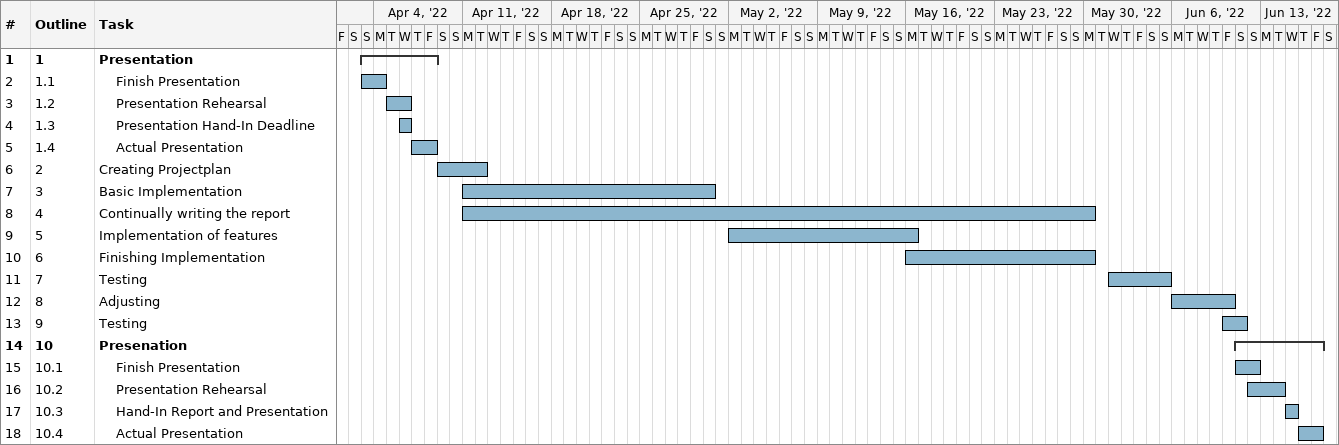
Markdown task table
| ID | WBS | Task | Start | Finish |
|---|---|---|---|---|
| 1 | 1 | **Presentation** | 2022-04-03 | 2022-04-08 |
| 2 | 1.1 | Finish Presentation | 2022-04-03 | 2022-04-04 |
| 3 | 1.2 | Presentation Rehearsal | 2022-04-05 | 2022-04-06 |
| 4 | 1.3 | Presentation Hand-In Deadline | 2022-04-06 | 2022-04-06 |
| 5 | 1.4 | Actual Presentation | 2022-04-07 | 2022-04-08 |
| 6 | 2 | Creating Projectplan | 2022-04-09 | 2022-04-12 |
| 7 | 3 | Basic Implementation | 2022-04-11 | 2022-04-30 |
| 8 | 4 | Continually writing the report | 2022-04-11 | 2022-05-30 |
| 9 | 5 | Implementation of features | 2022-05-02 | 2022-05-16 |
| 10 | 6 | Finishing Implementation | 2022-05-16 | 2022-05-30 |
| 11 | 7 | Testing | 2022-06-01 | 2022-06-05 |
| 12 | 8 | Adjusting | 2022-06-06 | 2022-06-10 |
| 13 | 9 | Testing | 2022-06-10 | 2022-06-11 |
| 14 | 10 | **Presenation** | 2022-06-11 | 2022-06-17 |
| 15 | 10.1 | Finish Presentation | 2022-06-11 | 2022-06-12 |
| 16 | 10.2 | Presentation Rehearsal | 2022-06-12 | 2022-06-14 |
| 17 | 10.3 | Hand-In Report and Presentation | 2022-06-15 | 2022-06-15 |
| 18 | 10.4 | Actual Presentation | 2022-06-16 | 2022-06-17 |
